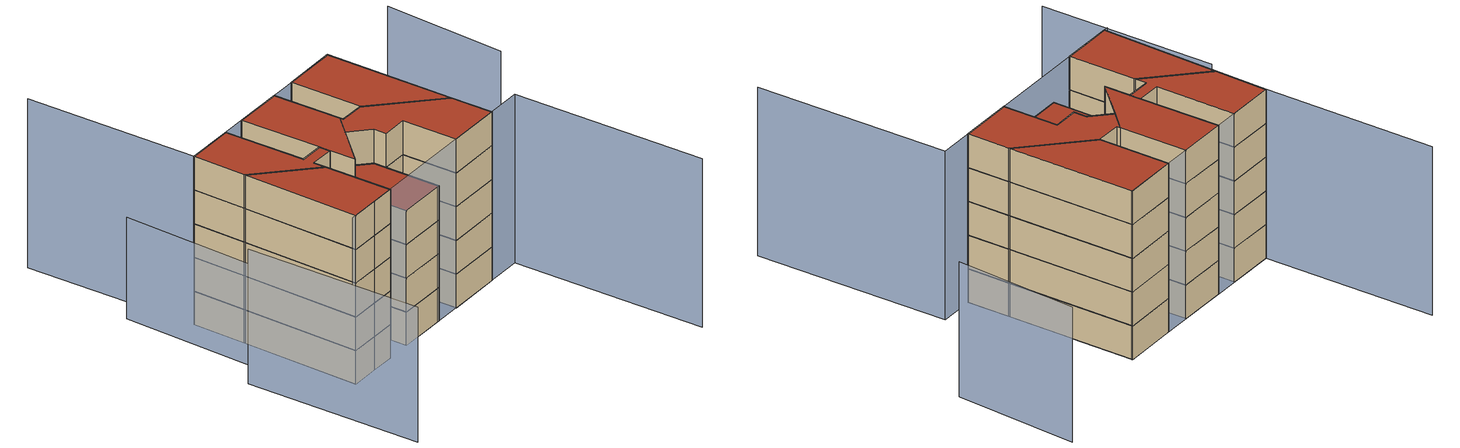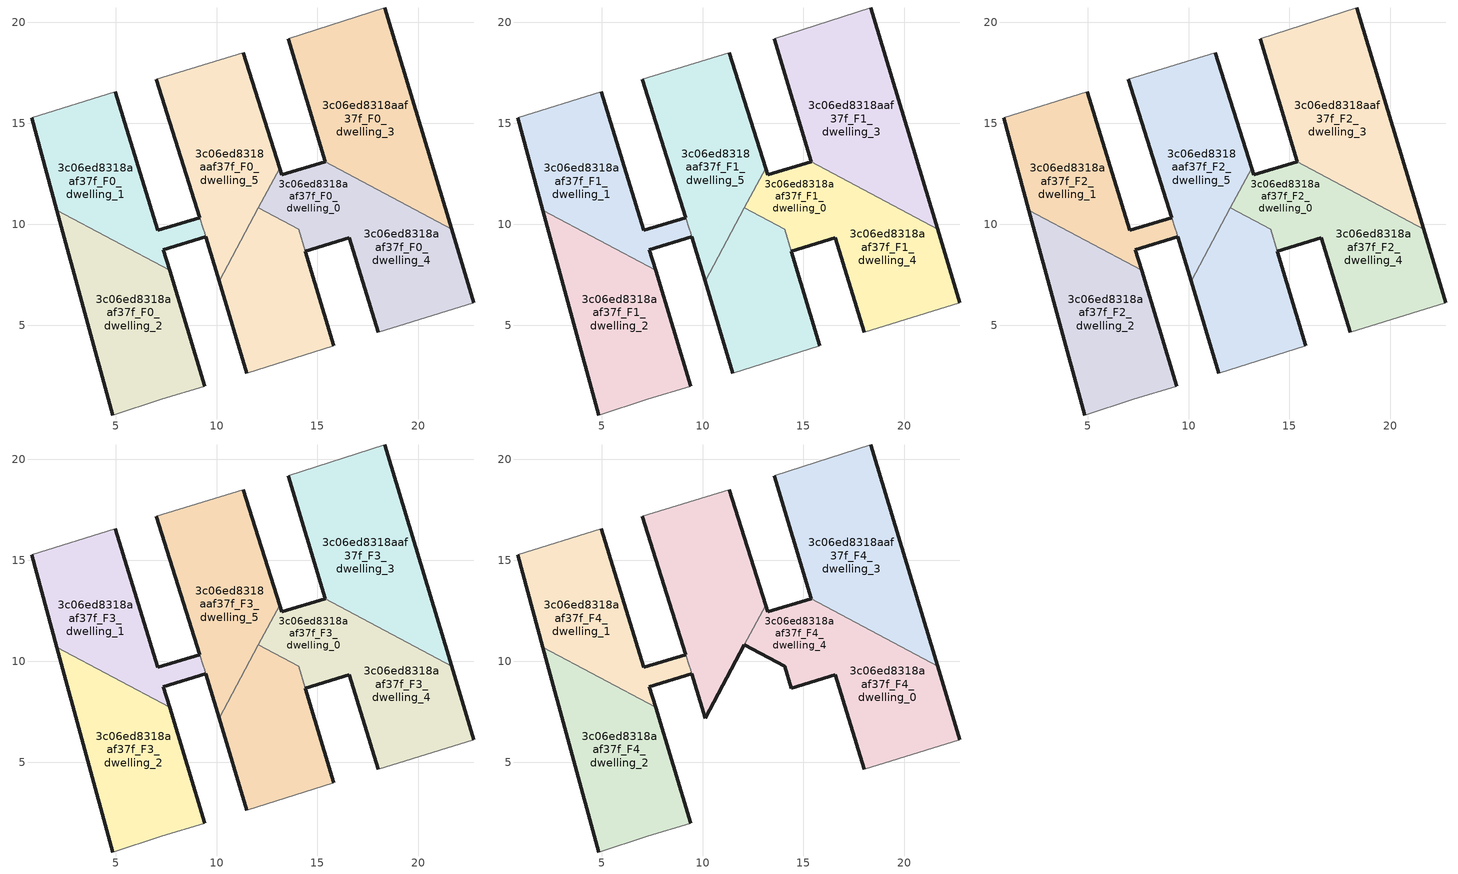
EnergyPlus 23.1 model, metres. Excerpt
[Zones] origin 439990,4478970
3c06ed8318aaf37f_F0_dwelling_0
 floor ground (EU_floor_Construction): 10.13,7.17 13.12,12.77 11.33,18.49 7.02,17.18 9.34,9.78 9.36,9.7 9.38,9.65 z0; 22.75,6.12 21.65,9.75 15.4,13.09 13.22,12.45 13.12,12.77 12.07,10.81 14.06,9.75 14.38,8.67 16.58,9.34 18.02,4.64 z0; 15.8,3.97 14.06,9.75 12.07,10.81 10.13,7.17 11.5,2.63 z0
 wall outside (EU_wall_Construction): 11.33,18.49 13.12,12.77 / 9.17,10.33 7.02,17.18 / 10.13,7.17 9.46,9.37 z0:3
 wall adiabatic (EU_wall_Construction): 7.02,17.18 11.33,18.49 z0:3
 wall to 3c06ed8318aaf37f_F0_dwelling_1 (EU_wall_Construction): 9.46,9.37 9.38,9.65 9.36,9.7 9.34,9.78 9.17,10.33 z0:3
 wall to 3c06ed8318aaf37f_F0_dwelling_5 (EU_wall_Construction): 12.07,10.81 10.13,7.17 z0:3
 wall to 3c06ed8318aaf37f_F0_dwelling_4 (EU_wall_Construction): 13.12,12.77 12.07,10.81 z0:3
3c06ed8318aaf37f_F0_dwelling_1
 floor ground (EU_floor_Construction): 9.46,9.37 9.38,9.65 9.36,9.7 9.34,9.78 9.17,10.33 7.09,9.69 4.99,16.56 0.84,15.27 2.09,10.7 7.68,7.72 7.36,8.75 z0
 wall outside (EU_wall_Construction): 9.46,9.37 7.36,8.75 7.68,7.72 / 2.09,10.7 0.84,15.27 / 4.99,16.56 7.09,9.69 9.17,10.33 z0:3
 wall adiabatic (EU_wall_Construction): 0.84,15.27 4.99,16.56 z0:3
 wall to 3c06ed8318aaf37f_F0_dwelling_2 (EU_wall_Construction): 7.68,7.72 2.09,10.7 z0:3
3c06ed8318aaf37f_F0_dwelling_2
 floor ground (EU_floor_Construction): 9.41,1.97 7.68,7.72 2.09,10.7 4.87,0.55 7.27,1.32 z0
 wall outside (EU_wall_Construction): 4.87,0.55 2.09,10.7 / 7.68,7.72 9.41,1.97 z0:3
 wall adiabatic (EU_wall_Construction): 9.41,1.97 7.27,1.32 4.87,0.55 z0:3
3c06ed8318aaf37f_F0_dwelling_3
 floor ground (EU_floor_Construction): 21.65,9.75 18.32,20.71 13.55,19.2 15.4,13.09 z0
 wall outside (EU_wall_Construction): 15.4,13.09 13.55,19.2 / 18.32,20.71 21.65,9.75 z0:3
 wall adiabatic (EU_wall_Construction): 13.55,19.2 18.32,20.71 z0:3
 wall to 3c06ed8318aaf37f_F0_dwelling_4 (EU_wall_Construction): 21.65,9.75 15.4,13.09 z0:3
3c06ed8318aaf37f_F0_dwelling_4
 floor ground (EU_floor_Construction): 10.13,7.17 13.12,12.77 11.33,18.49 7.02,17.18 9.34,9.78 9.36,9.7 9.38,9.65 z0; 22.75,6.12 21.65,9.75 15.4,13.09 13.22,12.45 13.12,12.77 12.07,10.81 14.06,9.75 14.38,8.67 16.58,9.34 18.02,4.64 z0
 wall outside (EU_wall_Construction): 21.65,9.75 22.75,6.12 / 18.02,4.64 16.58,9.34 14.39,8.67 / 13.12,12.77 13.22,12.45 15.4,13.09 z0:3
 wall adiabatic (EU_wall_Construction): 22.75,6.12 18.02,4.64 z0:3
 wall to 3c06ed8318aaf37f_F0_dwelling_5 (EU_wall_Construction): 14.38,8.67 14.06,9.75 12.07,10.81 z0:3
3c06ed8318aaf37f_F0_dwelling_5
 floor ground (EU_floor_Construction): 10.13,7.17 13.12,12.77 11.33,18.49 7.02,17.18 9.34,9.78 9.36,9.7 9.38,9.65 z0; 15.8,3.97 14.06,9.75 12.07,10.81 10.13,7.17 11.5,2.63 z0
 wall outside (EU_wall_Construction): 14.39,8.66 15.8,3.97 / 11.51,2.63 10.13,7.17 z0:3; 14.39,8.66,3 14.39,8.67,0 14.39,8.66,0
 wall adiabatic (EU_wall_Construction): 15.8,3.97 11.51,2.63 z0:3
3c06ed8318aaf37f_F1_dwelling_0
 floor to 3c06ed8318aaf37f_F0_dwelling_0 (EU_floor_Construction): 10.13,7.17 13.12,12.77 11.33,18.49 7.02,17.18 9.34,9.78 9.36,9.7 9.38,9.65 z3
 floor adiabatic (EU_floor_Construction): 22.75,6.12 21.65,9.75 15.4,13.09 13.22,12.45 13.12,12.77 12.07,10.81 14.06,9.75 14.38,8.67 16.58,9.34 18.02,4.64 z3; 15.8,3.97 14.06,9.75 12.07,10.81 10.13,7.17 11.5,2.63 z3
 wall outside (EU_wall_Construction): 11.33,18.49 13.12,12.77 / 9.17,10.33 7.02,17.18 / 10.13,7.17 9.46,9.37 z3:6
 wall adiabatic (EU_wall_Construction): 7.02,17.18 11.33,18.49 z3:6
 wall to 3c06ed8318aaf37f_F1_dwelling_1 (EU_wall_Construction): 9.46,9.37 9.38,9.65 9.36,9.7 9.34,9.78 9.17,10.33 z3:6
 wall to 3c06ed8318aaf37f_F1_dwelling_5 (EU_wall_Construction): 12.07,10.81 10.13,7.17 z3:6
 wall to 3c06ed8318aaf37f_F1_dwelling_4 (EU_wall_Construction): 13.12,12.77 12.07,10.81 z3:6
3c06ed8318aaf37f_F1_dwelling_1
 floor to 3c06ed8318aaf37f_F0_dwelling_1 (EU_floor_Construction): 9.46,9.37 9.38,9.65 9.36,9.7 9.34,9.78 9.17,10.33 7.09,9.69 4.99,16.56 0.84,15.27 2.09,10.7 7.68,7.72 7.36,8.75 z3
 wall outside (EU_wall_Construction): 9.46,9.37 7.36,8.75 7.68,7.72 / 2.09,10.7 0.84,15.27 / 4.99,16.56 7.09,9.69 9.17,10.33 z3:6
 wall adiabatic (EU_wall_Construction): 0.84,15.27 4.99,16.56 z3:6
 wall to 3c06ed8318aaf37f_F1_dwelling_2 (EU_wall_Construction): 7.68,7.72 2.09,10.7 z3:6
3c06ed8318aaf37f_F1_dwelling_2
 floor to 3c06ed8318aaf37f_F0_dwelling_2 (EU_floor_Construction): 9.41,1.97 7.68,7.72 2.09,10.7 4.87,0.55 7.27,1.32 z3
 wall outside (EU_wall_Construction): 4.87,0.55 2.09,10.7 / 7.68,7.72 9.41,1.97 z3:6
 wall adiabatic (EU_wall_Construction): 9.41,1.97 7.27,1.32 4.87,0.55 z3:6
3c06ed8318aaf37f_F1_dwelling_3
 floor to 3c06ed8318aaf37f_F0_dwelling_3 (EU_floor_Construction): 21.65,9.75 18.32,20.71 13.55,19.2 15.4,13.09 z3
 wall outside (EU_wall_Construction): 15.4,13.09 13.55,19.2 / 18.32,20.71 21.65,9.75 z3:6
 wall adiabatic (EU_wall_Construction): 13.55,19.2 18.32,20.71 z3:6
 wall to 3c06ed8318aaf37f_F1_dwelling_4 (EU_wall_Construction): 21.65,9.75 15.4,13.09 z3:6
3c06ed8318aaf37f_F1_dwelling_4
 floor to 3c06ed8318aaf37f_F0_dwelling_4 (EU_floor_Construction): 22.75,6.12 21.65,9.75 15.4,13.09 13.22,12.45 13.12,12.77 12.07,10.81 14.06,9.75 14.38,8.67 16.58,9.34 18.02,4.64 z3
 floor adiabatic (EU_floor_Construction): 10.13,7.17 13.12,12.77 11.33,18.49 7.02,17.18 9.34,9.78 9.36,9.7 9.38,9.65 z3
 wall outside (EU_wall_Construction): 21.65,9.75 22.75,6.12 / 18.02,4.64 16.58,9.34 14.39,8.67 / 13.12,12.77 13.22,12.45 15.4,13.09 z3:6
 wall adiabatic (EU_wall_Construction): 22.75,6.12 18.02,4.64 z3:6
 wall to 3c06ed8318aaf37f_F1_dwelling_5 (EU_wall_Construction): 14.38,8.67 14.06,9.75 12.07,10.81 z3:6
3c06ed8318aaf37f_F1_dwelling_5
 floor to 3c06ed8318aaf37f_F0_dwelling_5 (EU_floor_Construction): 10.13,7.17 13.12,12.77 11.33,18.49 7.02,17.18 9.34,9.78 9.36,9.7 9.38,9.65 z3; 15.8,3.97 14.06,9.75 12.07,10.81 10.13,7.17 11.5,2.63 z3
 wall outside (EU_wall_Construction): 14.39,8.66 15.8,3.97 / 11.51,2.63 10.13,7.17 z3:6; 14.39,8.66,6 14.39,8.67,3 14.39,8.66,3
 wall adiabatic (EU_wall_Construction): 15.8,3.97 11.51,2.63 z3:6
3c06ed8318aaf37f_F2_dwelling_0
 floor to 3c06ed8318aaf37f_F1_dwelling_0 (EU_floor_Construction): 10.13,7.17 13.12,12.77 11.33,18.49 7.02,17.18 9.34,9.78 9.36,9.7 9.38,9.65 z6
 floor adiabatic (EU_floor_Construction): 22.75,6.12 21.65,9.75 15.4,13.09 13.22,12.45 13.12,12.77 12.07,10.81 14.06,9.75 14.38,8.67 16.58,9.34 18.02,4.64 z6; 15.8,3.97 14.06,9.75 12.07,10.81 10.13,7.17 11.5,2.63 z6
 wall outside (EU_wall_Construction): 11.33,18.49 13.12,12.77 / 9.17,10.33 7.02,17.18 / 10.13,7.17 9.46,9.37 z6:9
 wall adiabatic (EU_wall_Construction): 7.02,17.18 11.33,18.49 z6:9
 wall to 3c06ed8318aaf37f_F2_dwelling_1 (EU_wall_Construction): 9.46,9.37 9.38,9.65 9.36,9.7 9.34,9.78 9.17,10.33 z6:9
 wall to 3c06ed8318aaf37f_F2_dwelling_5 (EU_wall_Construction): 12.07,10.81 10.13,7.17 z6:9
 wall to 3c06ed8318aaf37f_F2_dwelling_4 (EU_wall_Construction): 13.12,12.77 12.07,10.81 z6:9
3c06ed8318aaf37f_F2_dwelling_1
 floor to 3c06ed8318aaf37f_F1_dwelling_1 (EU_floor_Construction): 9.46,9.37 9.38,9.65 9.36,9.7 9.34,9.78 9.17,10.33 7.09,9.69 4.99,16.56 0.84,15.27 2.09,10.7 7.68,7.72 7.36,8.75 z6
 wall outside (EU_wall_Construction): 9.46,9.37 7.36,8.75 7.68,7.72 / 2.09,10.7 0.84,15.27 / 4.99,16.56 7.09,9.69 9.17,10.33 z6:9
 wall adiabatic (EU_wall_Construction): 0.84,15.27 4.99,16.56 z6:9
 wall to 3c06ed8318aaf37f_F2_dwelling_2 (EU_wall_Construction): 7.68,7.72 2.09,10.7 z6:9
3c06ed8318aaf37f_F2_dwelling_2
 floor to 3c06ed8318aaf37f_F1_dwelling_2 (EU_floor_Construction): 9.41,1.97 7.68,7.72 2.09,10.7 4.87,0.55 7.27,1.32 z6
 wall outside (EU_wall_Construction): 4.87,0.55 2.09,10.7 / 7.68,7.72 9.41,1.97 z6:9
 wall adiabatic (EU_wall_Construction): 9.41,1.97 7.27,1.32 4.87,0.55 z6:9
3c06ed8318aaf37f_F2_dwelling_3
 floor to 3c06ed8318aaf37f_F1_dwelling_3 (EU_floor_Construction): 21.65,9.75 18.32,20.71 13.55,19.2 15.4,13.09 z6
 wall outside (EU_wall_Construction): 15.4,13.09 13.55,19.2 / 18.32,20.71 21.65,9.75 z6:9
 wall adiabatic (EU_wall_Construction): 13.55,19.2 18.32,20.71 z6:9
 wall to 3c06ed8318aaf37f_F2_dwelling_4 (EU_wall_Construction): 21.65,9.75 15.4,13.09 z6:9
3c06ed8318aaf37f_F2_dwelling_4
 floor to 3c06ed8318aaf37f_F1_dwelling_4 (EU_floor_Construction): 22.75,6.12 21.65,9.75 15.4,13.09 13.22,12.45 13.12,12.77 12.07,10.81 14.06,9.75 14.38,8.67 16.58,9.34 18.02,4.64 z6
 floor adiabatic (EU_floor_Construction): 10.13,7.17 13.12,12.77 11.33,18.49 7.02,17.18 9.34,9.78 9.36,9.7 9.38,9.65 z6
 wall outside (EU_wall_Construction): 21.65,9.75 22.75,6.12 / 18.02,4.64 16.58,9.34 14.39,8.67 / 13.12,12.77 13.22,12.45 15.4,13.09 z6:9
 wall adiabatic (EU_wall_Construction): 22.75,6.12 18.02,4.64 z6:9
 wall to 3c06ed8318aaf37f_F2_dwelling_5 (EU_wall_Construction): 14.38,8.67 14.06,9.75 12.07,10.81 z6:9
3c06ed8318aaf37f_F2_dwelling_5
 floor to 3c06ed8318aaf37f_F1_dwelling_5 (EU_floor_Construction): 10.13,7.17 13.12,12.77 11.33,18.49 7.02,17.18 9.34,9.78 9.36,9.7 9.38,9.65 z6; 15.8,3.97 14.06,9.75 12.07,10.81 10.13,7.17 11.5,2.63 z6
 wall outside (EU_wall_Construction): 14.39,8.66 15.8,3.97 / 11.51,2.63 10.13,7.17 z6:9; 14.39,8.66,9 14.39,8.67,6 14.39,8.66,6
 wall adiabatic (EU_wall_Construction): 15.8,3.97 11.51,2.63 z6:9
3c06ed8318aaf37f_F3_dwelling_0
 floor to 3c06ed8318aaf37f_F2_dwelling_0 (EU_floor_Construction): 10.13,7.17 13.12,12.77 11.33,18.49 7.02,17.18 9.34,9.78 9.36,9.7 9.38,9.65 z9
 floor adiabatic (EU_floor_Construction): 22.75,6.12 21.65,9.75 15.4,13.09 13.22,12.45 13.12,12.77 12.07,10.81 14.06,9.75 14.38,8.67 16.58,9.34 18.02,4.64 z9; 15.8,3.97 14.06,9.75 12.07,10.81 10.13,7.17 11.5,2.63 z9
 wall outside (EU_wall_Construction): 11.33,18.49 13.12,12.77 / 9.17,10.33 7.02,17.18 / 10.13,7.17 9.46,9.37 z9:12
 wall adiabatic (EU_wall_Construction): 7.02,17.18 11.33,18.49 z9:12
 wall to 3c06ed8318aaf37f_F3_dwelling_1 (EU_wall_Construction): 9.46,9.37 9.38,9.65 9.36,9.7 9.34,9.78 9.17,10.33 z9:12
 wall to 3c06ed8318aaf37f_F3_dwelling_5 (EU_wall_Construction): 12.07,10.81 10.13,7.17 z9:12
 wall to 3c06ed8318aaf37f_F3_dwelling_4 (EU_wall_Construction): 13.12,12.77 12.07,10.81 z9:12
 roof outside (EU_floor_Construction): 14.06,9.75 15.8,3.97 11.5,2.63 10.13,7.17 12.07,10.81 z12
3c06ed8318aaf37f_F3_dwelling_1
 floor to 3c06ed8318aaf37f_F2_dwelling_1 (EU_floor_Construction): 9.46,9.37 9.38,9.65 9.36,9.7 9.34,9.78 9.17,10.33 7.09,9.69 4.99,16.56 0.84,15.27 2.09,10.7 7.68,7.72 7.36,8.75 z9
 wall outside (EU_wall_Construction): 9.46,9.37 7.36,8.75 7.68,7.72 / 2.09,10.7 0.84,15.27 / 4.99,16.56 7.09,9.69 9.17,10.33 z9:12
 wall adiabatic (EU_wall_Construction): 0.84,15.27 4.99,16.56 z9:12
 wall to 3c06ed8318aaf37f_F3_dwelling_2 (EU_wall_Construction): 7.68,7.72 2.09,10.7 z9:12
3c06ed8318aaf37f_F3_dwelling_2
 floor to 3c06ed8318aaf37f_F2_dwelling_2 (EU_floor_Construction): 9.41,1.97 7.68,7.72 2.09,10.7 4.87,0.55 7.27,1.32 z9
 wall outside (EU_wall_Construction): 4.87,0.55 2.09,10.7 / 7.68,7.72 9.41,1.97 z9:12
 wall adiabatic (EU_wall_Construction): 9.41,1.97 7.27,1.32 4.87,0.55 z9:12
3c06ed8318aaf37f_F3_dwelling_3
 floor to 3c06ed8318aaf37f_F2_dwelling_3 (EU_floor_Construction): 21.65,9.75 18.32,20.71 13.55,19.2 15.4,13.09 z9
 wall outside (EU_wall_Construction): 15.4,13.09 13.55,19.2 / 18.32,20.71 21.65,9.75 z9:12
 wall adiabatic (EU_wall_Construction): 13.55,19.2 18.32,20.71 z9:12
 wall to 3c06ed8318aaf37f_F3_dwelling_4 (EU_wall_Construction): 21.65,9.75 15.4,13.09 z9:12
3c06ed8318aaf37f_F3_dwelling_4
 floor to 3c06ed8318aaf37f_F2_dwelling_4 (EU_floor_Construction): 22.75,6.12 21.65,9.75 15.4,13.09 13.22,12.45 13.12,12.77 12.07,10.81 14.06,9.75 14.38,8.67 16.58,9.34 18.02,4.64 z9
 floor adiabatic (EU_floor_Construction): 10.13,7.17 13.12,12.77 11.33,18.49 7.02,17.18 9.34,9.78 9.36,9.7 9.38,9.65 z9
 wall outside (EU_wall_Construction): 21.65,9.75 22.75,6.12 / 18.02,4.64 16.58,9.34 14.39,8.67 / 13.12,12.77 13.22,12.45 15.4,13.09 z9:12
 wall adiabatic (EU_wall_Construction): 22.75,6.12 18.02,4.64 z9:12
 wall to 3c06ed8318aaf37f_F3_dwelling_5 (EU_wall_Construction): 14.38,8.67 14.06,9.75 12.07,10.81 z9:12
3c06ed8318aaf37f_F3_dwelling_5
 floor to 3c06ed8318aaf37f_F2_dwelling_5 (EU_floor_Construction): 10.13,7.17 13.12,12.77 11.33,18.49 7.02,17.18 9.34,9.78 9.36,9.7 9.38,9.65 z9; 15.8,3.97 14.06,9.75 12.07,10.81 10.13,7.17 11.5,2.63 z9
 wall outside (EU_wall_Construction): 14.39,8.66 15.8,3.97 / 11.51,2.63 10.13,7.17 z9:12; 14.39,8.66,12 14.39,8.67,9 14.39,8.66,9
 wall adiabatic (EU_wall_Construction): 15.8,3.97 11.51,2.63 z9:12
 ceiling adiabatic (EU_roof_Construction): 11.33,18.49 13.12,12.77 10.13,7.17 9.38,9.65 9.36,9.7 9.34,9.78 7.02,17.18 z12
 roof outside (EU_roof_Construction): 14.06,9.75 15.8,3.97 11.5,2.63 10.13,7.17 12.07,10.81 z12
3c06ed8318aaf37f_F4_dwelling_0
 floor to 3c06ed8318aaf37f_F3_dwelling_0 (EU_floor_Construction): 10.13,7.17 13.12,12.77 11.33,18.49 7.02,17.18 9.34,9.78 9.36,9.7 9.38,9.65 z12
 floor adiabatic (EU_floor_Construction): 22.75,6.12 21.65,9.75 15.4,13.09 13.22,12.45 13.12,12.77 12.07,10.81 14.06,9.75 14.38,8.67 16.58,9.34 18.02,4.64 z12
 wall outside (EU_wall_Construction): 11.33,18.49 13.12,12.77 / 9.17,10.33 7.02,17.18 / 12.07,10.81 10.13,7.17 9.46,9.37 z12:15
 wall adiabatic (EU_wall_Construction): 7.02,17.18 11.33,18.49 z12:15
 wall to 3c06ed8318aaf37f_F4_dwelling_1 (EU_wall_Construction): 9.46,9.37 9.38,9.65 9.36,9.7 9.34,9.78 9.17,10.33 z12:15
 wall to 3c06ed8318aaf37f_F4_dwelling_4 (EU_wall_Construction): 13.12,12.77 12.07,10.81 z12:15
 roof outside (EU_roof_Construction): 11.33,18.49 13.12,12.77 10.13,7.17 9.38,9.65 9.36,9.7 9.34,9.78 7.02,17.18 z15; 21.65,9.75 22.75,6.12 18.02,4.64 16.58,9.34 14.38,8.67 14.06,9.75 12.07,10.81 13.12,12.77 13.22,12.45 15.4,13.09 z15
3c06ed8318aaf37f_F4_dwelling_1
 floor to 3c06ed8318aaf37f_F3_dwelling_1 (EU_floor_Construction): 9.46,9.37 9.38,9.65 9.36,9.7 9.34,9.78 9.17,10.33 7.09,9.69 4.99,16.56 0.84,15.27 2.09,10.7 7.68,7.72 7.36,8.75 z12
 wall outside (EU_wall_Construction): 9.46,9.37 7.36,8.75 7.68,7.72 / 2.09,10.7 0.84,15.27 / 4.99,16.56 7.09,9.69 9.17,10.33 z12:15
 wall adiabatic (EU_wall_Construction): 0.84,15.27 4.99,16.56 z12:15
 wall to 3c06ed8318aaf37f_F4_dwelling_2 (EU_wall_Construction): 7.68,7.72 2.09,10.7 z12:15
 roof outside (EU_roof_Construction): 4.99,16.56 7.09,9.69 9.17,10.33 9.34,9.78 9.36,9.7 9.38,9.65 9.46,9.37 7.36,8.75 7.68,7.72 2.09,10.7 0.84,15.27 z15
3c06ed8318aaf37f_F4_dwelling_2
 floor to 3c06ed8318aaf37f_F3_dwelling_2 (EU_floor_Construction): 9.41,1.97 7.68,7.72 2.09,10.7 4.87,0.55 7.27,1.32 z12
 wall outside (EU_wall_Construction): 4.87,0.55 2.09,10.7 / 7.68,7.72 9.41,1.97 z12:15
 wall adiabatic (EU_wall_Construction): 9.41,1.97 7.27,1.32 4.87,0.55 z12:15
 roof outside (EU_roof_Construction): 7.68,7.72 9.41,1.97 7.27,1.32 4.87,0.55 2.09,10.7 z15
3c06ed8318aaf37f_F4_dwelling_3
 floor to 3c06ed8318aaf37f_F3_dwelling_3 (EU_floor_Construction): 21.65,9.75 18.32,20.71 13.55,19.2 15.4,13.09 z12
 wall outside (EU_wall_Construction): 15.4,13.09 13.55,19.2 / 18.32,20.71 21.65,9.75 z12:15
 wall adiabatic (EU_wall_Construction): 13.55,19.2 18.32,20.71 z12:15
 wall to 3c06ed8318aaf37f_F4_dwelling_4 (EU_wall_Construction): 21.65,9.75 15.4,13.09 z12:15
 roof outside (EU_roof_Construction): 18.32,20.71 21.65,9.75 15.4,13.09 13.55,19.2 z15
3c06ed8318aaf37f_F4_dwelling_4
 floor to 3c06ed8318aaf37f_F3_dwelling_4 (EU_floor_Construction): 10.13,7.17 13.12,12.77 11.33,18.49 7.02,17.18 9.34,9.78 9.36,9.7 9.38,9.65 z12; 22.75,6.12 21.65,9.75 15.4,13.09 13.22,12.45 13.12,12.77 12.07,10.81 14.06,9.75 14.38,8.67 16.58,9.34 18.02,4.64 z12
 wall outside (EU_wall_Construction): 21.65,9.75 22.75,6.12 / 18.02,4.64 16.58,9.34 14.39,8.67 14.06,9.75 12.07,10.81 / 13.12,12.77 13.22,12.45 15.4,13.09 z12:15
 wall adiabatic (EU_wall_Construction): 22.75,6.12 18.02,4.64 z12:15
 roof outside (EU_roof_Construction): 11.33,18.49 13.12,12.77 10.13,7.17 9.38,9.65 9.36,9.7 9.34,9.78 7.02,17.18 z15; 21.65,9.75 22.75,6.12 18.02,4.64 16.58,9.34 14.38,8.67 14.06,9.75 12.07,10.81 13.12,12.77 13.22,12.45 15.4,13.09 z15
shading: -1.47,5.78 3.16,-9.11 / 32.1,16.68 29.63,27.37 z0:12; 4.5,0.46 25.74,7.06 / 25.74,7.06 30.86,-9.41 / 18.37,20.66 0.84,15.27 / 0.84,15.27 -3.67,29.93 z0:15; -2.56,19.23 1.07,5.01 z0:9
[Building]
EU S2 Campaign: North Axis=0; Terrain=City; Solar Distribution=FullExterior
[Site:Location]
Madrid: Latitude=40.5; Longitude=-3.5; Time Zone=1; Elevation=609
[SizingPeriod:WeatherFileDays]
AnnualSizingPeriod: Begin Month=1; Begin Day of Month=1; End Month=12; End Day of Month=31; Day of Week for Start Day=Monday; Use Weather File Daylight Saving Period=No; Use Weather File Rain and Snow Indicators=No
[MATERIAL]
EU_InternalMass_Material: Roughness=MediumRough; Thickness=0.1; Conductivity=1; Density=1800; Specific Heat=900; Thermal Absorptance=0.9; Solar Absorptance=0.7; Visible Absorptance=0.7
[MATERIAL:NOMASS] Roughness=MediumRough; Thermal Absorptance=0.9; Solar Absorptance=0.7; Visible Absorptance=0.7
Name | Thermal Resistance
EU_wall_NoMass | 0.419739
EU_roof_NoMass | 0.352165
EU_floor_NoMass | 0.608284
[CONSTRUCTION]
EU_wall_Construction: EU_wall_NoMass
EU_roof_Construction: EU_roof_NoMass
EU_floor_Construction: EU_floor_NoMass
EU_InternalMass_Construction: EU_InternalMass_Material
[ZONE] Type=1; Multiplier=1; Ceiling Height=autocalculate; Floor Area=autocalculate; Part of Total Floor Area=Yes
Name | Volume
3c06ed8318aaf37f_F0_dwelling_0; 3c06ed8318aaf37f_F1_dwelling_0; 3c06ed8318aaf37f_F2_dwelling_0; 3c06ed8318aaf37f_F3_dwelling_0 | 326.449
3c06ed8318aaf37f_F4_dwelling_0; 3c06ed8318aaf37f_F0_dwelling_4; 3c06ed8318aaf37f_F1_dwelling_4; 3c06ed8318aaf37f_F2_dwelling_4; 3c06ed8318aaf37f_F3_dwelling_4; 3c06ed8318aaf37f_F4_dwelling_4 | 239.782
3c06ed8318aaf37f_F0_dwelling_1 | 99.6782
3c06ed8318aaf37f_F1_dwelling_1; 3c06ed8318aaf37f_F2_dwelling_1; 3c06ed8318aaf37f_F3_dwelling_1; 3c06ed8318aaf37f_F4_dwelling_1 | 99.6779
3c06ed8318aaf37f_F0_dwelling_2; 3c06ed8318aaf37f_F1_dwelling_2; 3c06ed8318aaf37f_F2_dwelling_2; 3c06ed8318aaf37f_F3_dwelling_2; 3c06ed8318aaf37f_F4_dwelling_2 | 115.428
3c06ed8318aaf37f_F0_dwelling_3; 3c06ed8318aaf37f_F1_dwelling_3; 3c06ed8318aaf37f_F2_dwelling_3; 3c06ed8318aaf37f_F3_dwelling_3; 3c06ed8318aaf37f_F4_dwelling_3 | 134.108
3c06ed8318aaf37f_F0_dwelling_5; 3c06ed8318aaf37f_F1_dwelling_5; 3c06ed8318aaf37f_F2_dwelling_5; 3c06ed8318aaf37f_F3_dwelling_5 | 197.953
[INTERNALMASS] Construction=EU_InternalMass_Construction
Name | Zone or ZoneList | Surface Area
3c06ed8318aaf37f_F0_dwelling_0_EU_InternalMass | 3c06ed8318aaf37f_F0_dwelling_0 | 37.0964
3c06ed8318aaf37f_F0_dwelling_1_EU_InternalMass | 3c06ed8318aaf37f_F0_dwelling_1 | 33.2258
3c06ed8318aaf37f_F0_dwelling_2_EU_InternalMass | 3c06ed8318aaf37f_F0_dwelling_2 | 38.476
3c06ed8318aaf37f_F0_dwelling_3_EU_InternalMass | 3c06ed8318aaf37f_F0_dwelling_3 | 44.7028
3c06ed8318aaf37f_F0_dwelling_4_EU_InternalMass | 3c06ed8318aaf37f_F0_dwelling_4 | 42.8305
3c06ed8318aaf37f_F0_dwelling_5_EU_InternalMass | 3c06ed8318aaf37f_F0_dwelling_5 | 28.8893
3c06ed8318aaf37f_F1_dwelling_0_EU_InternalMass | 3c06ed8318aaf37f_F1_dwelling_0 | 37.0964
3c06ed8318aaf37f_F1_dwelling_1_EU_InternalMass | 3c06ed8318aaf37f_F1_dwelling_1 | 33.2258
3c06ed8318aaf37f_F1_dwelling_2_EU_InternalMass | 3c06ed8318aaf37f_F1_dwelling_2 | 38.476
3c06ed8318aaf37f_F1_dwelling_3_EU_InternalMass | 3c06ed8318aaf37f_F1_dwelling_3 | 44.7028
3c06ed8318aaf37f_F1_dwelling_4_EU_InternalMass | 3c06ed8318aaf37f_F1_dwelling_4 | 42.8305
3c06ed8318aaf37f_F1_dwelling_5_EU_InternalMass | 3c06ed8318aaf37f_F1_dwelling_5 | 28.8893
3c06ed8318aaf37f_F2_dwelling_0_EU_InternalMass | 3c06ed8318aaf37f_F2_dwelling_0 | 37.0964
3c06ed8318aaf37f_F2_dwelling_1_EU_InternalMass | 3c06ed8318aaf37f_F2_dwelling_1 | 33.2258
3c06ed8318aaf37f_F2_dwelling_2_EU_InternalMass | 3c06ed8318aaf37f_F2_dwelling_2 | 38.476
3c06ed8318aaf37f_F2_dwelling_3_EU_InternalMass | 3c06ed8318aaf37f_F2_dwelling_3 | 44.7028
3c06ed8318aaf37f_F2_dwelling_4_EU_InternalMass | 3c06ed8318aaf37f_F2_dwelling_4 | 42.8305
3c06ed8318aaf37f_F2_dwelling_5_EU_InternalMass | 3c06ed8318aaf37f_F2_dwelling_5 | 28.8893
3c06ed8318aaf37f_F3_dwelling_0_EU_InternalMass | 3c06ed8318aaf37f_F3_dwelling_0 | 37.0964
3c06ed8318aaf37f_F3_dwelling_1_EU_InternalMass | 3c06ed8318aaf37f_F3_dwelling_1 | 33.2258
3c06ed8318aaf37f_F3_dwelling_2_EU_InternalMass | 3c06ed8318aaf37f_F3_dwelling_2 | 38.476
3c06ed8318aaf37f_F3_dwelling_3_EU_InternalMass | 3c06ed8318aaf37f_F3_dwelling_3 | 44.7028
3c06ed8318aaf37f_F3_dwelling_4_EU_InternalMass | 3c06ed8318aaf37f_F3_dwelling_4 | 42.8305
3c06ed8318aaf37f_F3_dwelling_5_EU_InternalMass | 3c06ed8318aaf37f_F3_dwelling_5 | 28.8893
3c06ed8318aaf37f_F4_dwelling_0_EU_InternalMass | 3c06ed8318aaf37f_F4_dwelling_0 | 35.5385
3c06ed8318aaf37f_F4_dwelling_1_EU_InternalMass | 3c06ed8318aaf37f_F4_dwelling_1 | 35.2188
3c06ed8318aaf37f_F4_dwelling_2_EU_InternalMass | 3c06ed8318aaf37f_F4_dwelling_2 | 70.5382
3c06ed8318aaf37f_F4_dwelling_3_EU_InternalMass | 3c06ed8318aaf37f_F4_dwelling_3 | 44.4007
3c06ed8318aaf37f_F4_dwelling_4_EU_InternalMass | 3c06ed8318aaf37f_F4_dwelling_4 | 39.5282
[OTHEREQUIPMENT] Fuel Type=Electricity; Design Level Calculation Method=Watts/Area; Power per Zone Floor Area=1; Fraction Latent=0; Fraction Radiant=0; Fraction Lost=0; Carbon Dioxide Generation Rate=0; EndUse Subcategory=EU_Step8_InternalGains
Name | Zone or ZoneList or Space or SpaceList | Schedule
EU_Step8_InternalGain_3c06ed8318aaf37f_F0_dwelling_0_f000 | 3c06ed8318aaf37f_F0_dwelling_0 | EU_Step8_GainSchedule_3c06ed8318aaf37f_F0_dwelling_0_f000
EU_Step8_InternalGain_3c06ed8318aaf37f_F0_dwelling_1_f000 | 3c06ed8318aaf37f_F0_dwelling_1 | EU_Step8_GainSchedule_3c06ed8318aaf37f_F0_dwelling_1_f000
EU_Step8_InternalGain_3c06ed8318aaf37f_F0_dwelling_2_f000 | 3c06ed8318aaf37f_F0_dwelling_2 | EU_Step8_GainSchedule_3c06ed8318aaf37f_F0_dwelling_2_f000
EU_Step8_InternalGain_3c06ed8318aaf37f_F0_dwelling_3_f000 | 3c06ed8318aaf37f_F0_dwelling_3 | EU_Step8_GainSchedule_3c06ed8318aaf37f_F0_dwelling_3_f000
EU_Step8_InternalGain_3c06ed8318aaf37f_F0_dwelling_4_f000 | 3c06ed8318aaf37f_F0_dwelling_4 | EU_Step8_GainSchedule_3c06ed8318aaf37f_F0_dwelling_4_f000
EU_Step8_InternalGain_3c06ed8318aaf37f_F0_dwelling_5_f000 | 3c06ed8318aaf37f_F0_dwelling_5 | EU_Step8_GainSchedule_3c06ed8318aaf37f_F0_dwelling_5_f000
EU_Step8_InternalGain_3c06ed8318aaf37f_F1_dwelling_0_f000 | 3c06ed8318aaf37f_F1_dwelling_0 | EU_Step8_GainSchedule_3c06ed8318aaf37f_F1_dwelling_0_f000
EU_Step8_InternalGain_3c06ed8318aaf37f_F1_dwelling_1_f000 | 3c06ed8318aaf37f_F1_dwelling_1 | EU_Step8_GainSchedule_3c06ed8318aaf37f_F1_dwelling_1_f000
EU_Step8_InternalGain_3c06ed8318aaf37f_F1_dwelling_2_f000 | 3c06ed8318aaf37f_F1_dwelling_2 | EU_Step8_GainSchedule_3c06ed8318aaf37f_F1_dwelling_2_f000
EU_Step8_InternalGain_3c06ed8318aaf37f_F1_dwelling_3_f000 | 3c06ed8318aaf37f_F1_dwelling_3 | EU_Step8_GainSchedule_3c06ed8318aaf37f_F1_dwelling_3_f000
EU_Step8_InternalGain_3c06ed8318aaf37f_F1_dwelling_4_f000 | 3c06ed8318aaf37f_F1_dwelling_4 | EU_Step8_GainSchedule_3c06ed8318aaf37f_F1_dwelling_4_f000
EU_Step8_InternalGain_3c06ed8318aaf37f_F1_dwelling_5_f000 | 3c06ed8318aaf37f_F1_dwelling_5 | EU_Step8_GainSchedule_3c06ed8318aaf37f_F1_dwelling_5_f000
EU_Step8_InternalGain_3c06ed8318aaf37f_F2_dwelling_0_f000 | 3c06ed8318aaf37f_F2_dwelling_0 | EU_Step8_GainSchedule_3c06ed8318aaf37f_F2_dwelling_0_f000
EU_Step8_InternalGain_3c06ed8318aaf37f_F2_dwelling_1_f000 | 3c06ed8318aaf37f_F2_dwelling_1 | EU_Step8_GainSchedule_3c06ed8318aaf37f_F2_dwelling_1_f000
EU_Step8_InternalGain_3c06ed8318aaf37f_F2_dwelling_2_f000 | 3c06ed8318aaf37f_F2_dwelling_2 | EU_Step8_GainSchedule_3c06ed8318aaf37f_F2_dwelling_2_f000
EU_Step8_InternalGain_3c06ed8318aaf37f_F2_dwelling_3_f000 | 3c06ed8318aaf37f_F2_dwelling_3 | EU_Step8_GainSchedule_3c06ed8318aaf37f_F2_dwelling_3_f000
EU_Step8_InternalGain_3c06ed8318aaf37f_F2_dwelling_4_f000 | 3c06ed8318aaf37f_F2_dwelling_4 | EU_Step8_GainSchedule_3c06ed8318aaf37f_F2_dwelling_4_f000
EU_Step8_InternalGain_3c06ed8318aaf37f_F2_dwelling_5_f000 | 3c06ed8318aaf37f_F2_dwelling_5 | EU_Step8_GainSchedule_3c06ed8318aaf37f_F2_dwelling_5_f000
EU_Step8_InternalGain_3c06ed8318aaf37f_F3_dwelling_0_f000 | 3c06ed8318aaf37f_F3_dwelling_0 | EU_Step8_GainSchedule_3c06ed8318aaf37f_F3_dwelling_0_f000
EU_Step8_InternalGain_3c06ed8318aaf37f_F3_dwelling_1_f000 | 3c06ed8318aaf37f_F3_dwelling_1 | EU_Step8_GainSchedule_3c06ed8318aaf37f_F3_dwelling_1_f000
EU_Step8_InternalGain_3c06ed8318aaf37f_F3_dwelling_2_f000 | 3c06ed8318aaf37f_F3_dwelling_2 | EU_Step8_GainSchedule_3c06ed8318aaf37f_F3_dwelling_2_f000
EU_Step8_InternalGain_3c06ed8318aaf37f_F3_dwelling_3_f000 | 3c06ed8318aaf37f_F3_dwelling_3 | EU_Step8_GainSchedule_3c06ed8318aaf37f_F3_dwelling_3_f000
EU_Step8_InternalGain_3c06ed8318aaf37f_F3_dwelling_4_f000 | 3c06ed8318aaf37f_F3_dwelling_4 | EU_Step8_GainSchedule_3c06ed8318aaf37f_F3_dwelling_4_f000
EU_Step8_InternalGain_3c06ed8318aaf37f_F3_dwelling_5_f000 | 3c06ed8318aaf37f_F3_dwelling_5 | EU_Step8_GainSchedule_3c06ed8318aaf37f_F3_dwelling_5_f000
EU_Step8_InternalGain_3c06ed8318aaf37f_F4_dwelling_0_f000 | 3c06ed8318aaf37f_F4_dwelling_0 | EU_Step8_GainSchedule_3c06ed8318aaf37f_F4_dwelling_0_f000
EU_Step8_InternalGain_3c06ed8318aaf37f_F4_dwelling_1_f000 | 3c06ed8318aaf37f_F4_dwelling_1 | EU_Step8_GainSchedule_3c06ed8318aaf37f_F4_dwelling_1_f000
EU_Step8_InternalGain_3c06ed8318aaf37f_F4_dwelling_2_f000 | 3c06ed8318aaf37f_F4_dwelling_2 | EU_Step8_GainSchedule_3c06ed8318aaf37f_F4_dwelling_2_f000
EU_Step8_InternalGain_3c06ed8318aaf37f_F4_dwelling_3_f000 | 3c06ed8318aaf37f_F4_dwelling_3 | EU_Step8_GainSchedule_3c06ed8318aaf37f_F4_dwelling_3_f000
EU_Step8_InternalGain_3c06ed8318aaf37f_F4_dwelling_4_f000 | 3c06ed8318aaf37f_F4_dwelling_4 | EU_Step8_GainSchedule_3c06ed8318aaf37f_F4_dwelling_4_f000
[ZONEVENTILATION:DESIGNFLOWRATE] Schedule=EU_AlwaysOn; Design Flow Rate Calculation Method=AirChanges/Hour; Air Changes per Hour=0.703302; Ventilation Type=Natural; Fan Pressure Rise=0; Fan Total Efficiency=1; Constant Term Coefficient=1; Temperature Term Coefficient=0; Velocity Term Coefficient=0; Velocity Squared Term Coefficient=0; Minimum Indoor Temperature=-100; Maximum Indoor Temperature=100; Delta Temperature=-100; Minimum Outdoor Temperature=-100; Maximum Outdoor Temperature=100; Maximum Wind Speed=40
Name | Zone or ZoneList or Space or SpaceList
EU_ConstantAir_3c06ed8318aaf37f_F0_dwelling_0 | 3c06ed8318aaf37f_F0_dwelling_0
EU_ConstantAir_3c06ed8318aaf37f_F0_dwelling_1 | 3c06ed8318aaf37f_F0_dwelling_1
EU_ConstantAir_3c06ed8318aaf37f_F0_dwelling_2 | 3c06ed8318aaf37f_F0_dwelling_2
EU_ConstantAir_3c06ed8318aaf37f_F0_dwelling_3 | 3c06ed8318aaf37f_F0_dwelling_3
EU_ConstantAir_3c06ed8318aaf37f_F0_dwelling_4 | 3c06ed8318aaf37f_F0_dwelling_4
EU_ConstantAir_3c06ed8318aaf37f_F0_dwelling_5 | 3c06ed8318aaf37f_F0_dwelling_5
EU_ConstantAir_3c06ed8318aaf37f_F1_dwelling_0 | 3c06ed8318aaf37f_F1_dwelling_0
EU_ConstantAir_3c06ed8318aaf37f_F1_dwelling_1 | 3c06ed8318aaf37f_F1_dwelling_1
EU_ConstantAir_3c06ed8318aaf37f_F1_dwelling_2 | 3c06ed8318aaf37f_F1_dwelling_2
EU_ConstantAir_3c06ed8318aaf37f_F1_dwelling_3 | 3c06ed8318aaf37f_F1_dwelling_3
EU_ConstantAir_3c06ed8318aaf37f_F1_dwelling_4 | 3c06ed8318aaf37f_F1_dwelling_4
EU_ConstantAir_3c06ed8318aaf37f_F1_dwelling_5 | 3c06ed8318aaf37f_F1_dwelling_5
EU_ConstantAir_3c06ed8318aaf37f_F2_dwelling_0 | 3c06ed8318aaf37f_F2_dwelling_0
EU_ConstantAir_3c06ed8318aaf37f_F2_dwelling_1 | 3c06ed8318aaf37f_F2_dwelling_1
EU_ConstantAir_3c06ed8318aaf37f_F2_dwelling_2 | 3c06ed8318aaf37f_F2_dwelling_2
EU_ConstantAir_3c06ed8318aaf37f_F2_dwelling_3 | 3c06ed8318aaf37f_F2_dwelling_3
EU_ConstantAir_3c06ed8318aaf37f_F2_dwelling_4 | 3c06ed8318aaf37f_F2_dwelling_4
EU_ConstantAir_3c06ed8318aaf37f_F2_dwelling_5 | 3c06ed8318aaf37f_F2_dwelling_5
EU_ConstantAir_3c06ed8318aaf37f_F3_dwelling_0 | 3c06ed8318aaf37f_F3_dwelling_0
EU_ConstantAir_3c06ed8318aaf37f_F3_dwelling_1 | 3c06ed8318aaf37f_F3_dwelling_1
EU_ConstantAir_3c06ed8318aaf37f_F3_dwelling_2 | 3c06ed8318aaf37f_F3_dwelling_2
EU_ConstantAir_3c06ed8318aaf37f_F3_dwelling_3 | 3c06ed8318aaf37f_F3_dwelling_3
EU_ConstantAir_3c06ed8318aaf37f_F3_dwelling_4 | 3c06ed8318aaf37f_F3_dwelling_4
EU_ConstantAir_3c06ed8318aaf37f_F3_dwelling_5 | 3c06ed8318aaf37f_F3_dwelling_5
EU_ConstantAir_3c06ed8318aaf37f_F4_dwelling_0 | 3c06ed8318aaf37f_F4_dwelling_0
EU_ConstantAir_3c06ed8318aaf37f_F4_dwelling_1 | 3c06ed8318aaf37f_F4_dwelling_1
EU_ConstantAir_3c06ed8318aaf37f_F4_dwelling_2 | 3c06ed8318aaf37f_F4_dwelling_2
EU_ConstantAir_3c06ed8318aaf37f_F4_dwelling_3 | 3c06ed8318aaf37f_F4_dwelling_3
EU_ConstantAir_3c06ed8318aaf37f_F4_dwelling_4 | 3c06ed8318aaf37f_F4_dwelling_4
[HVACTEMPLATE:THERMOSTAT] Constant Heating Setpoint=20; Constant Cooling Setpoint=50
EU_HeatOnly_3c06ed8318aaf37f_F0_dwelling_0; EU_HeatOnly_3c06ed8318aaf37f_F0_dwelling_1; EU_HeatOnly_3c06ed8318aaf37f_F0_dwelling_2; EU_HeatOnly_3c06ed8318aaf37f_F0_dwelling_3; EU_HeatOnly_3c06ed8318aaf37f_F0_dwelling_4; EU_HeatOnly_3c06ed8318aaf37f_F0_dwelling_5; EU_HeatOnly_3c06ed8318aaf37f_F1_dwelling_0; EU_HeatOnly_3c06ed8318aaf37f_F1_dwelling_1; EU_HeatOnly_3c06ed8318aaf37f_F1_dwelling_2; EU_HeatOnly_3c06ed8318aaf37f_F1_dwelling_3; EU_HeatOnly_3c06ed8318aaf37f_F1_dwelling_4; EU_HeatOnly_3c06ed8318aaf37f_F1_dwelling_5; EU_HeatOnly_3c06ed8318aaf37f_F2_dwelling_0; EU_HeatOnly_3c06ed8318aaf37f_F2_dwelling_1; EU_HeatOnly_3c06ed8318aaf37f_F2_dwelling_2; EU_HeatOnly_3c06ed8318aaf37f_F2_dwelling_3; EU_HeatOnly_3c06ed8318aaf37f_F2_dwelling_4; EU_HeatOnly_3c06ed8318aaf37f_F2_dwelling_5; EU_HeatOnly_3c06ed8318aaf37f_F3_dwelling_0; EU_HeatOnly_3c06ed8318aaf37f_F3_dwelling_1; EU_HeatOnly_3c06ed8318aaf37f_F3_dwelling_2; EU_HeatOnly_3c06ed8318aaf37f_F3_dwelling_3; EU_HeatOnly_3c06ed8318aaf37f_F3_dwelling_4; EU_HeatOnly_3c06ed8318aaf37f_F3_dwelling_5; EU_HeatOnly_3c06ed8318aaf37f_F4_dwelling_0; EU_HeatOnly_3c06ed8318aaf37f_F4_dwelling_1; EU_HeatOnly_3c06ed8318aaf37f_F4_dwelling_2; EU_HeatOnly_3c06ed8318aaf37f_F4_dwelling_3; EU_HeatOnly_3c06ed8318aaf37f_F4_dwelling_4
[HVACTEMPLATE:ZONE:IDEALLOADSAIRSYSTEM] System Availability Schedule=EU_AlwaysOn; Maximum Heating Supply Air Temperature=50; Minimum Cooling Supply Air Temperature=13; Maximum Heating Supply Air Humidity Ratio=0.0156; Minimum Cooling Supply Air Humidity Ratio=0.0077; Heating Limit=NoLimit; Cooling Limit=NoLimit; Heating Availability Schedule=EU_AlwaysOn; Cooling Availability Schedule=EU_CoolingOff; Dehumidification Control Type=ConstantSensibleHeatRatio; Cooling Sensible Heat Ratio=0.7; Dehumidification Setpoint=60; Humidification Control Type=None; Humidification Setpoint=30; Outdoor Air Method=None; Outdoor Air Flow Rate per Person=0.00944; Outdoor Air Flow Rate per Zone Floor Area=0; Outdoor Air Flow Rate per Zone=0; Demand Controlled Ventilation Type=None; Outdoor Air Economizer Type=NoEconomizer; Heat Recovery Type=None; Sensible Heat Recovery Effectiveness=0.7; Latent Heat Recovery Effectiveness=0.65
Name | Template Thermostat
3c06ed8318aaf37f_F0_dwelling_0 | EU_HeatOnly_3c06ed8318aaf37f_F0_dwelling_0
3c06ed8318aaf37f_F0_dwelling_1 | EU_HeatOnly_3c06ed8318aaf37f_F0_dwelling_1
3c06ed8318aaf37f_F0_dwelling_2 | EU_HeatOnly_3c06ed8318aaf37f_F0_dwelling_2
3c06ed8318aaf37f_F0_dwelling_3 | EU_HeatOnly_3c06ed8318aaf37f_F0_dwelling_3
3c06ed8318aaf37f_F0_dwelling_4 | EU_HeatOnly_3c06ed8318aaf37f_F0_dwelling_4
3c06ed8318aaf37f_F0_dwelling_5 | EU_HeatOnly_3c06ed8318aaf37f_F0_dwelling_5
3c06ed8318aaf37f_F1_dwelling_0 | EU_HeatOnly_3c06ed8318aaf37f_F1_dwelling_0
3c06ed8318aaf37f_F1_dwelling_1 | EU_HeatOnly_3c06ed8318aaf37f_F1_dwelling_1
3c06ed8318aaf37f_F1_dwelling_2 | EU_HeatOnly_3c06ed8318aaf37f_F1_dwelling_2
3c06ed8318aaf37f_F1_dwelling_3 | EU_HeatOnly_3c06ed8318aaf37f_F1_dwelling_3
3c06ed8318aaf37f_F1_dwelling_4 | EU_HeatOnly_3c06ed8318aaf37f_F1_dwelling_4
3c06ed8318aaf37f_F1_dwelling_5 | EU_HeatOnly_3c06ed8318aaf37f_F1_dwelling_5
3c06ed8318aaf37f_F2_dwelling_0 | EU_HeatOnly_3c06ed8318aaf37f_F2_dwelling_0
3c06ed8318aaf37f_F2_dwelling_1 | EU_HeatOnly_3c06ed8318aaf37f_F2_dwelling_1
3c06ed8318aaf37f_F2_dwelling_2 | EU_HeatOnly_3c06ed8318aaf37f_F2_dwelling_2
3c06ed8318aaf37f_F2_dwelling_3 | EU_HeatOnly_3c06ed8318aaf37f_F2_dwelling_3
3c06ed8318aaf37f_F2_dwelling_4 | EU_HeatOnly_3c06ed8318aaf37f_F2_dwelling_4
3c06ed8318aaf37f_F2_dwelling_5 | EU_HeatOnly_3c06ed8318aaf37f_F2_dwelling_5
3c06ed8318aaf37f_F3_dwelling_0 | EU_HeatOnly_3c06ed8318aaf37f_F3_dwelling_0
3c06ed8318aaf37f_F3_dwelling_1 | EU_HeatOnly_3c06ed8318aaf37f_F3_dwelling_1
3c06ed8318aaf37f_F3_dwelling_2 | EU_HeatOnly_3c06ed8318aaf37f_F3_dwelling_2
3c06ed8318aaf37f_F3_dwelling_3 | EU_HeatOnly_3c06ed8318aaf37f_F3_dwelling_3
3c06ed8318aaf37f_F3_dwelling_4 | EU_HeatOnly_3c06ed8318aaf37f_F3_dwelling_4
3c06ed8318aaf37f_F3_dwelling_5 | EU_HeatOnly_3c06ed8318aaf37f_F3_dwelling_5
3c06ed8318aaf37f_F4_dwelling_0 | EU_HeatOnly_3c06ed8318aaf37f_F4_dwelling_0
3c06ed8318aaf37f_F4_dwelling_1 | EU_HeatOnly_3c06ed8318aaf37f_F4_dwelling_1
3c06ed8318aaf37f_F4_dwelling_2 | EU_HeatOnly_3c06ed8318aaf37f_F4_dwelling_2
3c06ed8318aaf37f_F4_dwelling_3 | EU_HeatOnly_3c06ed8318aaf37f_F4_dwelling_3
3c06ed8318aaf37f_F4_dwelling_4 | EU_HeatOnly_3c06ed8318aaf37f_F4_dwelling_4
[SIZING:ZONE] Zone Cooling Design Supply Air Temperature Input Method=SupplyAirTemperature; Zone Cooling Design Supply Air Temperature=13; Zone Heating Design Supply Air Temperature Input Method=SupplyAirTemperature; Zone Heating Design Supply Air Temperature=50; Zone Cooling Design Supply Air Humidity Ratio=0.008; Zone Heating Design Supply Air Humidity Ratio=0.008; Cooling Design Air Flow Method=DesignDay; Cooling Design Air Flow Rate=0; Cooling Minimum Air Flow per Zone Floor Area=0.000762; Cooling Minimum Air Flow=0; Cooling Minimum Air Flow Fraction=0.2; Heating Design Air Flow Method=DesignDay; Heating Design Air Flow Rate=0; Heating Maximum Air Flow per Zone Floor Area=0.002032; Heating Maximum Air Flow=0.141576; Heating Maximum Air Flow Fraction=0.3; Account for Dedicated Outdoor Air System=No; Dedicated Outdoor Air System Control Strategy=NeutralSupplyAir; Dedicated Outdoor Air Low Setpoint Temperature for Design=autosize; Dedicated Outdoor Air High Setpoint Temperature for Design=autosize; Zone Load Sizing Method=Sensible Load Only No Latent Load; Zone Latent Cooling Design Supply Air Humidity Ratio Input Method=HumidityRatioDifference; Zone Cooling Design Supply Air Humidity Ratio Difference=0.005; Zone Latent Heating Design Supply Air Humidity Ratio Input Method=HumidityRatioDifference; Zone Humidification Design Supply Air Humidity Ratio Difference=0.005
3c06ed8318aaf37f_F0_dwelling_0; 3c06ed8318aaf37f_F0_dwelling_1; 3c06ed8318aaf37f_F0_dwelling_2; 3c06ed8318aaf37f_F0_dwelling_3; 3c06ed8318aaf37f_F0_dwelling_4; 3c06ed8318aaf37f_F0_dwelling_5; 3c06ed8318aaf37f_F1_dwelling_0; 3c06ed8318aaf37f_F1_dwelling_1; 3c06ed8318aaf37f_F1_dwelling_2; 3c06ed8318aaf37f_F1_dwelling_3; 3c06ed8318aaf37f_F1_dwelling_4; 3c06ed8318aaf37f_F1_dwelling_5; 3c06ed8318aaf37f_F2_dwelling_0; 3c06ed8318aaf37f_F2_dwelling_1; 3c06ed8318aaf37f_F2_dwelling_2; 3c06ed8318aaf37f_F2_dwelling_3; 3c06ed8318aaf37f_F2_dwelling_4; 3c06ed8318aaf37f_F2_dwelling_5; 3c06ed8318aaf37f_F3_dwelling_0; 3c06ed8318aaf37f_F3_dwelling_1; 3c06ed8318aaf37f_F3_dwelling_2; 3c06ed8318aaf37f_F3_dwelling_3; 3c06ed8318aaf37f_F3_dwelling_4; 3c06ed8318aaf37f_F3_dwelling_5; 3c06ed8318aaf37f_F4_dwelling_0; 3c06ed8318aaf37f_F4_dwelling_1; 3c06ed8318aaf37f_F4_dwelling_2; 3c06ed8318aaf37f_F4_dwelling_3; 3c06ed8318aaf37f_F4_dwelling_4
[SCHEDULE:CONSTANT]
Name | Hourly Value
EU_AlwaysOn | 1
EU_CoolingOff | 0
[SCHEDULE:FILE] Column Number=1; Rows to Skip at Top=0; Number of Hours of Data=8760; Column Separator=Comma; Interpolate to Timestep=No; Minutes per Item=60; Adjust Schedule for Daylight Savings=Yes
Name | File
EU_Step8_GainSchedule_3c06ed8318aaf37f_F0_dwelling_0_f000 | ../../schedules/3c06ed8318aaf37f/3c06ed8318aaf37f_F0_dwelling_0_f000_gain.csv
EU_Step8_GainSchedule_3c06ed8318aaf37f_F0_dwelling_1_f000 | ../../schedules/3c06ed8318aaf37f/3c06ed8318aaf37f_F0_dwelling_1_f000_gain.csv
EU_Step8_GainSchedule_3c06ed8318aaf37f_F0_dwelling_2_f000 | ../../schedules/3c06ed8318aaf37f/3c06ed8318aaf37f_F0_dwelling_2_f000_gain.csv
EU_Step8_GainSchedule_3c06ed8318aaf37f_F0_dwelling_3_f000 | ../../schedules/3c06ed8318aaf37f/3c06ed8318aaf37f_F0_dwelling_3_f000_gain.csv
EU_Step8_GainSchedule_3c06ed8318aaf37f_F0_dwelling_4_f000 | ../../schedules/3c06ed8318aaf37f/3c06ed8318aaf37f_F0_dwelling_4_f000_gain.csv
EU_Step8_GainSchedule_3c06ed8318aaf37f_F0_dwelling_5_f000 | ../../schedules/3c06ed8318aaf37f/3c06ed8318aaf37f_F0_dwelling_5_f000_gain.csv
EU_Step8_GainSchedule_3c06ed8318aaf37f_F1_dwelling_0_f000 | ../../schedules/3c06ed8318aaf37f/3c06ed8318aaf37f_F1_dwelling_0_f000_gain.csv
EU_Step8_GainSchedule_3c06ed8318aaf37f_F1_dwelling_1_f000 | ../../schedules/3c06ed8318aaf37f/3c06ed8318aaf37f_F1_dwelling_1_f000_gain.csv
EU_Step8_GainSchedule_3c06ed8318aaf37f_F1_dwelling_2_f000 | ../../schedules/3c06ed8318aaf37f/3c06ed8318aaf37f_F1_dwelling_2_f000_gain.csv
EU_Step8_GainSchedule_3c06ed8318aaf37f_F1_dwelling_3_f000 | ../../schedules/3c06ed8318aaf37f/3c06ed8318aaf37f_F1_dwelling_3_f000_gain.csv
EU_Step8_GainSchedule_3c06ed8318aaf37f_F1_dwelling_4_f000 | ../../schedules/3c06ed8318aaf37f/3c06ed8318aaf37f_F1_dwelling_4_f000_gain.csv
EU_Step8_GainSchedule_3c06ed8318aaf37f_F1_dwelling_5_f000 | ../../schedules/3c06ed8318aaf37f/3c06ed8318aaf37f_F1_dwelling_5_f000_gain.csv
EU_Step8_GainSchedule_3c06ed8318aaf37f_F2_dwelling_0_f000 | ../../schedules/3c06ed8318aaf37f/3c06ed8318aaf37f_F2_dwelling_0_f000_gain.csv
EU_Step8_GainSchedule_3c06ed8318aaf37f_F2_dwelling_1_f000 | ../../schedules/3c06ed8318aaf37f/3c06ed8318aaf37f_F2_dwelling_1_f000_gain.csv
EU_Step8_GainSchedule_3c06ed8318aaf37f_F2_dwelling_2_f000 | ../../schedules/3c06ed8318aaf37f/3c06ed8318aaf37f_F2_dwelling_2_f000_gain.csv
EU_Step8_GainSchedule_3c06ed8318aaf37f_F2_dwelling_3_f000 | ../../schedules/3c06ed8318aaf37f/3c06ed8318aaf37f_F2_dwelling_3_f000_gain.csv
EU_Step8_GainSchedule_3c06ed8318aaf37f_F2_dwelling_4_f000 | ../../schedules/3c06ed8318aaf37f/3c06ed8318aaf37f_F2_dwelling_4_f000_gain.csv
EU_Step8_GainSchedule_3c06ed8318aaf37f_F2_dwelling_5_f000 | ../../schedules/3c06ed8318aaf37f/3c06ed8318aaf37f_F2_dwelling_5_f000_gain.csv
EU_Step8_GainSchedule_3c06ed8318aaf37f_F3_dwelling_0_f000 | ../../schedules/3c06ed8318aaf37f/3c06ed8318aaf37f_F3_dwelling_0_f000_gain.csv
EU_Step8_GainSchedule_3c06ed8318aaf37f_F3_dwelling_1_f000 | ../../schedules/3c06ed8318aaf37f/3c06ed8318aaf37f_F3_dwelling_1_f000_gain.csv
EU_Step8_GainSchedule_3c06ed8318aaf37f_F3_dwelling_2_f000 | ../../schedules/3c06ed8318aaf37f/3c06ed8318aaf37f_F3_dwelling_2_f000_gain.csv
EU_Step8_GainSchedule_3c06ed8318aaf37f_F3_dwelling_3_f000 | ../../schedules/3c06ed8318aaf37f/3c06ed8318aaf37f_F3_dwelling_3_f000_gain.csv
EU_Step8_GainSchedule_3c06ed8318aaf37f_F3_dwelling_4_f000 | ../../schedules/3c06ed8318aaf37f/3c06ed8318aaf37f_F3_dwelling_4_f000_gain.csv
EU_Step8_GainSchedule_3c06ed8318aaf37f_F3_dwelling_5_f000 | ../../schedules/3c06ed8318aaf37f/3c06ed8318aaf37f_F3_dwelling_5_f000_gain.csv
EU_Step8_GainSchedule_3c06ed8318aaf37f_F4_dwelling_0_f000 | ../../schedules/3c06ed8318aaf37f/3c06ed8318aaf37f_F4_dwelling_0_f000_gain.csv
EU_Step8_GainSchedule_3c06ed8318aaf37f_F4_dwelling_1_f000 | ../../schedules/3c06ed8318aaf37f/3c06ed8318aaf37f_F4_dwelling_1_f000_gain.csv
EU_Step8_GainSchedule_3c06ed8318aaf37f_F4_dwelling_2_f000 | ../../schedules/3c06ed8318aaf37f/3c06ed8318aaf37f_F4_dwelling_2_f000_gain.csv
EU_Step8_GainSchedule_3c06ed8318aaf37f_F4_dwelling_3_f000 | ../../schedules/3c06ed8318aaf37f/3c06ed8318aaf37f_F4_dwelling_3_f000_gain.csv
EU_Step8_GainSchedule_3c06ed8318aaf37f_F4_dwelling_4_f000 | ../../schedules/3c06ed8318aaf37f/3c06ed8318aaf37f_F4_dwelling_4_f000_gain.csv
